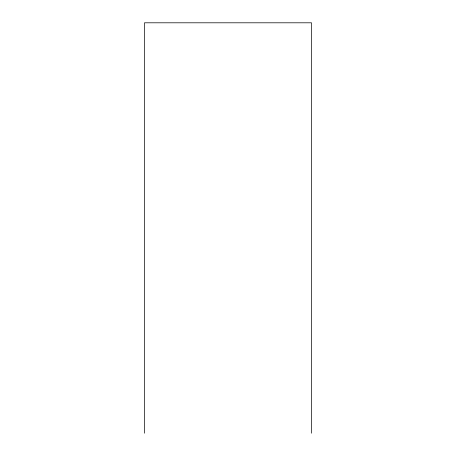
<?xml version="1.0" encoding="UTF-8"?>
<svg xmlns="http://www.w3.org/2000/svg" width="456" height="456" viewBox="0 0 456 456"><rect width="100%" height="100%" fill="white"/><g stroke="black" fill="none" stroke-linecap="round" stroke-linejoin="round"><path stroke-width="0.68" d="M311.511 433.2L311.511 22.8L144.489 22.8L144.489 433.2"/></g></svg>
